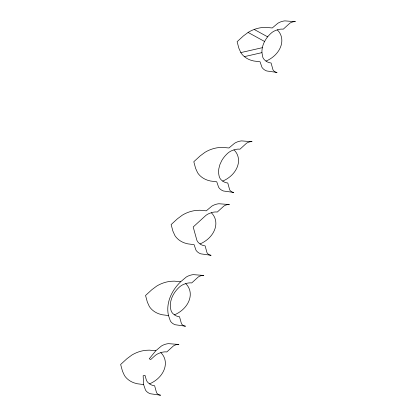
<?xml version="1.0" encoding="UTF-8"?>
<svg xmlns="http://www.w3.org/2000/svg" width="416" height="416" viewBox="0 0 416 416"><rect width="100%" height="100%" fill="white"/><g stroke="black" fill="none" stroke-linecap="round" stroke-linejoin="round"><path stroke-width="0.62" d="M261.929 52.634C261.617 44.824 265.954 37.476 271.814 32.594A12.028 9.376 -24.3 0 1 276.219 30.238L277.28 29.879A12.028 9.376 -24.3 0 1 282.116 29.094L283.291 29.167L289.614 23.405A6.016 4.685 -24.3 0 1 291.819 22.23L292.349 22.048A6.016 4.685 -24.3 0 1 294.762 21.658L295.355 21.694L284.851 20.878A13.411 10.452 -24.3 0 0 277.867 23.249L272.262 27.966L265.866 27.383L262.283 27.544A26.822 20.904 -24.3 0 0 255.091 29.125L253.339 29.775A26.822 20.904 -24.3 0 0 248.326 32.282L243.386 35.958L237.11 41.714L238.914 48.35L240.926 52.785A26.822 20.904 -24.3 0 0 243.818 56.155L244.988 57.122A26.822 20.904 -24.3 0 0 250.536 60.096L253.739 60.991L260.057 61.792L261.966 67.33A13.411 10.452 -24.3 0 0 266.77 70.98L277.046 72.431L276.479 72.342A6.016 4.685 -24.3 0 1 274.513 71.474L274.149 71.193A6.016 4.685 -24.3 0 1 272.932 69.644L271.086 62.993L269.948 62.816A12.028 9.376 -24.3 0 1 266.027 61.079L265.294 60.523A12.028 9.376 -24.3 0 1 262.855 57.424L261.929 52.634L244.4 56.633M155.802 350.735L149.256 358.81L150.727 359.533L155.355 355.363A12.028 9.376 -24.3 0 1 159.76 353.007L160.82 352.648A12.028 9.376 -24.3 0 1 165.656 351.863L166.832 351.936L173.155 346.174A6.016 4.685 -24.3 0 1 175.354 344.999L175.89 344.817A6.016 4.685 -24.3 0 1 178.303 344.427L178.89 344.464L168.386 343.647A13.411 10.452 -24.3 0 0 161.408 346.018L155.802 350.735L149.406 350.152L145.824 350.308A26.822 20.904 -24.3 0 0 131.862 355.051L126.922 358.727L120.645 364.484L122.455 371.119L124.467 375.554A26.822 20.904 -24.3 0 0 134.077 382.86L137.28 383.76L143.598 384.561L145.506 390.099A13.411 10.452 -24.3 0 0 150.311 393.749L160.586 395.2L160.014 395.112A6.016 4.685 -24.3 0 1 158.054 394.243L157.69 393.962A6.016 4.685 -24.3 0 1 156.468 392.413L154.627 385.762L153.488 385.58A12.028 9.376 -24.3 0 1 149.562 383.848L148.834 383.292A12.028 9.376 -24.3 0 1 146.396 380.193L145.018 375.367L143.151 375.726L143.598 384.561M180.7 281.731L186.306 277.009A13.411 10.452 -24.3 0 1 193.289 274.643L203.793 275.454L203.2 275.418A6.016 4.685 -24.3 0 0 200.788 275.808L200.257 275.99A6.016 4.685 -24.3 0 0 198.052 277.165L191.729 282.932L190.554 282.859A12.028 9.376 -24.3 0 0 185.718 283.639L184.657 283.998A12.028 9.376 -24.3 0 0 180.253 286.354L179.312 287.144A28.361 22.105 -24.3 0 0 170.976 310.253L171.293 311.184A12.028 9.376 -24.3 0 0 173.732 314.283L174.465 314.839A12.028 9.376 -24.3 0 0 178.386 316.576L179.525 316.758L181.371 323.409A6.016 4.685 -24.3 0 0 182.588 324.958L182.952 325.234A6.016 4.685 -24.3 0 0 184.917 326.102L185.484 326.191L175.209 324.745A13.411 10.452 -24.3 0 1 170.404 321.09L168.496 315.557A43.789 34.128 -24.3 0 1 167.856 306.972C168.35 300.721 170.711 294.731 174.148 289.531A43.789 34.128 -24.3 0 1 180.7 281.731L174.304 281.143L170.721 281.304A26.822 20.904 -24.3 0 0 156.764 286.042L151.824 289.723L145.548 295.48L147.352 302.115L149.365 306.55A26.822 20.904 -24.3 0 0 158.974 313.856L162.178 314.756L168.496 315.557M266.011 61.064L266.536 60.856A23.462 18.288 -24.3 0 0 277.28 29.879M222.721 181.09L223.236 180.866A23.462 18.288 -24.3 0 0 233.979 149.89A12.028 9.376 -24.3 0 1 238.81 149.11L239.99 149.178L246.314 143.416A6.016 4.685 -24.3 0 1 248.513 142.241L249.044 142.059A6.016 4.685 -24.3 0 1 251.462 141.669L252.049 141.705L241.545 140.894A13.411 10.452 -24.3 0 0 234.567 143.26L228.956 147.976L222.565 147.394L218.982 147.555A26.822 20.904 -24.3 0 0 205.02 152.292L200.08 155.974L193.804 161.725L195.608 168.366L197.621 172.796A26.822 20.904 -24.3 0 0 207.236 180.107L210.439 181.007L216.752 181.802L218.665 187.34A13.411 10.452 -24.3 0 0 223.47 190.996L233.745 192.442L233.173 192.353A6.016 4.685 -24.3 0 1 231.213 191.485L230.849 191.209A6.016 4.685 -24.3 0 1 229.627 189.66L227.786 183.004L226.647 182.827A12.028 9.376 -24.3 0 1 222.721 181.09L221.993 180.534A12.028 9.376 -24.3 0 1 219.554 177.434L219.232 176.504A28.361 22.105 -24.3 0 1 218.852 168.626L219.903 164.57L221.749 160.602A28.361 22.105 -24.3 0 1 227.573 153.395L228.514 152.604A12.028 9.376 -24.3 0 1 232.918 150.249L233.979 149.89M200.028 243.927L200.559 243.714A23.462 18.288 -24.3 0 0 211.302 212.737A12.028 9.376 -24.3 0 1 216.138 211.957L217.313 212.03L223.636 206.263A6.016 4.685 -24.3 0 1 225.836 205.088L226.366 204.906A6.016 4.685 -24.3 0 1 228.784 204.516L229.372 204.552L218.868 203.741A13.411 10.452 -24.3 0 0 211.89 206.112L206.284 210.829L199.888 210.241L196.305 210.402A26.822 20.904 -24.3 0 0 182.343 215.145L177.403 218.821L171.127 224.578L172.936 231.213L174.949 235.648A26.822 20.904 -24.3 0 0 184.558 242.954L187.762 243.854L194.074 244.655L195.988 250.188A13.411 10.452 -24.3 0 0 200.793 253.843L211.068 255.294L210.496 255.2A6.016 4.685 -24.3 0 1 208.536 254.332L208.172 254.056A6.016 4.685 -24.3 0 1 206.95 252.507L205.109 245.856L203.97 245.674A12.028 9.376 -24.3 0 1 200.044 243.937L199.316 243.381A12.028 9.376 -24.3 0 1 196.877 240.282L193.19 226.98L205.837 215.452A12.028 9.376 -24.3 0 1 210.241 213.101L211.302 212.737M174.45 314.829L174.98 314.616A23.462 18.288 -24.3 0 0 185.718 283.639L185.718 283.639M149.562 383.848L150.077 383.625A23.462 18.288 -24.3 0 0 160.82 352.648M240.817 52.598L262.35 47.684M254.207 29.453L267.634 36.826M248.092 32.432L264.586 41.491"/></g></svg>
